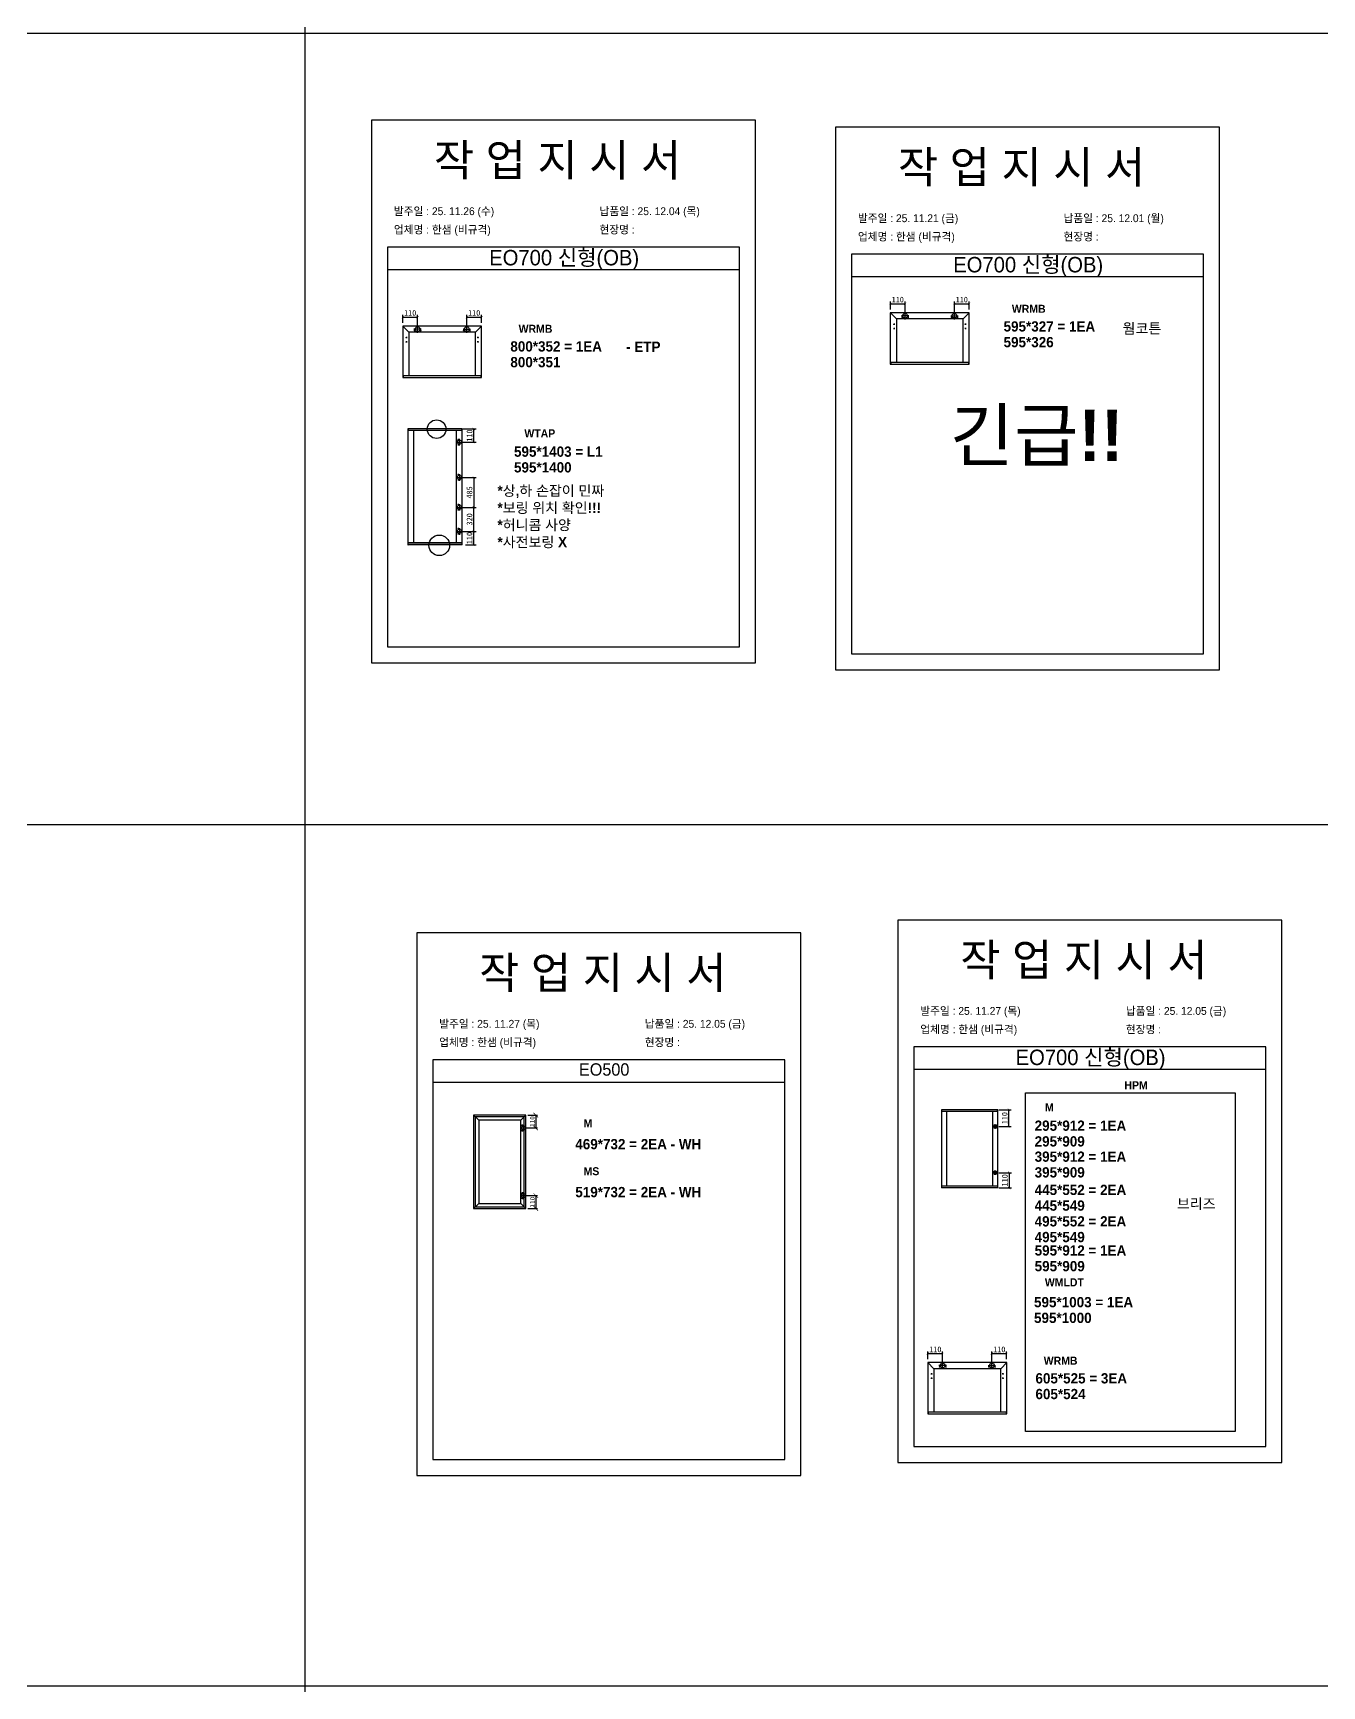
# Model space of a CAD drawing. Header units: millimetres. Extents: x -44117 to 256353, y -2095463 to 65325.
# Drawn here: x 109109 to 114751, y -509993 to -502755 of the extents above; entities that cross this region are included whole.
import ezdxf

# ---------------------------------------------------------------- set-up
doc = ezdxf.new("R2010")
doc.units = ezdxf.units.MM
doc.header["$LTSCALE"] = 10
doc.layers.add('Layer1', color=7, linetype='Continuous', lineweight=70)
doc.styles.add('MtX_Gulim', font='')
doc.styles.get('MtX_Gulim').set_extended_font_data('Gulim', bold=True)
doc.dimstyles.new('ISO-25', dxfattribs={"dimtxt": 2.5, "dimasz": 2.5, "dimexe": 1, "dimexo": 1, "dimtad": 1, "dimtxsty": 'Standard', "dimblk": 'ARCHTICK', "dimcen": 2.5, "dimadec": 0, "dimazin": 0, "dimtfac": 1, "dimtmove": 0, "dimatfit": 3, "dimfxl": 0, "dimarcsym": 0})

# ---------------------------------------------------------------- blocks, each defined once
blk = doc.blocks.new('_ArchTick')
at = {"color": 0, "linetype": 'ByBlock', "const_width": 0.15}
blk.add_lwpolyline([(-0.5, -0.5), (0.5, 0.5)], dxfattribs=at)
blk = doc.blocks.new('*D4074')
at = {"color": 0, "lineweight": -2}
for p, q in [((110727.9, -504024.3), (110727.9, -503989.7)), ((110727.9, -503999.7), (110792.4, -503999.7)), ((110792.4, -504037), (110792.4, -503989.7))]:
    blk.add_line(p, q, dxfattribs=at)
at = {"layer": 'Defpoints', "color": 0}
for p in [(110792.4, -503999.7), (110727.9, -504039.3), (110792.4, -504052)]:
    blk.add_point(p, dxfattribs=at)
at = {"color": 0, "lineweight": -2, "xscale": 10, "yscale": 10, "zscale": 10, "rotation": 180}
blk.add_blockref('_ArchTick', (110727.9, -503999.7), dxfattribs=at)
at = {"color": 0, "lineweight": -2, "xscale": 10, "yscale": 10, "zscale": 10}
blk.add_blockref('_ArchTick', (110792.4, -503999.7), dxfattribs=at)
at = {"color": 0, "insert": (110760.1, -503981), "char_height": 25, "attachment_point": 5}
blk.add_mtext('110', dxfattribs=at)
blk = doc.blocks.new('*D4075')
at = {"color": 0, "lineweight": -2}
for p, q in [((111007.9, -504037), (111007.9, -503989.7)), ((111007.9, -503999.7), (111072.5, -503999.7)), ((111072.5, -504024.3), (111072.5, -503989.7))]:
    blk.add_line(p, q, dxfattribs=at)
at = {"layer": 'Defpoints', "color": 0}
for p in [(111072.5, -503999.7), (111007.9, -504052), (111072.5, -504039.3)]:
    blk.add_point(p, dxfattribs=at)
at = {"color": 0, "lineweight": -2, "xscale": 10, "yscale": 10, "zscale": 10, "rotation": 180}
blk.add_blockref('_ArchTick', (111007.9, -503999.7), dxfattribs=at)
at = {"color": 0, "lineweight": -2, "xscale": 10, "yscale": 10, "zscale": 10}
blk.add_blockref('_ArchTick', (111072.5, -503999.7), dxfattribs=at)
at = {"color": 0, "insert": (111040.2, -503981), "char_height": 25, "attachment_point": 5}
blk.add_mtext('110', dxfattribs=at)
blk = doc.blocks.new('*D4076')
at = {"color": 0, "lineweight": -2}
for p, q in [((110990.7, -504488.9), (111048.6, -504488.9)), ((111038.6, -504546.8), (111038.6, -504488.9)), ((110990.7, -504546.8), (111048.6, -504546.8))]:
    blk.add_line(p, q, dxfattribs=at)
at = {"layer": 'Defpoints', "color": 0}
for p in [(110975.7, -504488.9), (111038.6, -504488.9), (110975.7, -504546.8)]:
    blk.add_point(p, dxfattribs=at)
at = {"color": 0, "lineweight": -2, "xscale": 10, "yscale": 10, "zscale": 10}
for p, rotation in [((111038.6, -504488.9), 90), ((111038.6, -504546.8), 270)]:
    blk.add_blockref('_ArchTick', p, dxfattribs=dict(at, rotation=rotation))
at = {"color": 0, "insert": (111019.9, -504517.9), "char_height": 25, "attachment_point": 5, "rotation": 90}
blk.add_mtext('110', dxfattribs=at)
blk = doc.blocks.new('*D4077')
at = {"color": 0, "lineweight": -2}
for p, q in [((110990.7, -504937.4), (111048.6, -504937.4)), ((111038.6, -504995.9), (111038.6, -504937.4)), ((111002.4, -504995.9), (111048.6, -504995.9))]:
    blk.add_line(p, q, dxfattribs=at)
at = {"layer": 'Defpoints', "color": 0}
for p in [(110975.7, -504937.4), (111038.6, -504937.4), (110987.4, -504995.9)]:
    blk.add_point(p, dxfattribs=at)
at = {"color": 0, "lineweight": -2, "xscale": 10, "yscale": 10, "zscale": 10}
for p, rotation in [((111038.6, -504937.4), 90), ((111038.6, -504995.9), 270)]:
    blk.add_blockref('_ArchTick', p, dxfattribs=dict(at, rotation=rotation))
at = {"color": 0, "insert": (111019.9, -504966.7), "char_height": 25, "attachment_point": 5, "rotation": 90}
blk.add_mtext('110', dxfattribs=at)
blk = doc.blocks.new('*D4078')
at = {"color": 0, "lineweight": -2}
for p, q in [((110990.7, -504832.3), (111048.6, -504832.3)), ((111038.6, -504937.4), (111038.6, -504832.3)), ((110990.7, -504937.4), (111048.6, -504937.4))]:
    blk.add_line(p, q, dxfattribs=at)
at = {"layer": 'Defpoints', "color": 0}
for p in [(110975.7, -504832.3), (111038.6, -504832.3), (110975.7, -504937.4)]:
    blk.add_point(p, dxfattribs=at)
at = {"color": 0, "lineweight": -2, "xscale": 10, "yscale": 10, "zscale": 10}
for p, rotation in [((111038.6, -504832.3), 90), ((111038.6, -504937.4), 270)]:
    blk.add_blockref('_ArchTick', p, dxfattribs=dict(at, rotation=rotation))
at = {"color": 0, "insert": (111019.9, -504884.8), "char_height": 25, "attachment_point": 5, "rotation": 90}
blk.add_mtext('320', dxfattribs=at)
blk = doc.blocks.new('*D4079')
at = {"color": 0, "lineweight": -2}
for p, q in [((110990.7, -504701.2), (111048.6, -504701.2)), ((111038.6, -504701.2), (111038.6, -504832.3)), ((110990.7, -504832.3), (111048.6, -504832.3))]:
    blk.add_line(p, q, dxfattribs=at)
at = {"layer": 'Defpoints', "color": 0}
for p in [(110975.7, -504701.2), (110975.7, -504832.3), (111038.6, -504832.3)]:
    blk.add_point(p, dxfattribs=at)
at = {"color": 0, "lineweight": -2, "xscale": 10, "yscale": 10, "zscale": 10}
for p, rotation in [((111038.6, -504701.2), 90), ((111038.6, -504832.3), 270)]:
    blk.add_blockref('_ArchTick', p, dxfattribs=dict(at, rotation=rotation))
at = {"color": 0, "insert": (111019.9, -504766.7), "char_height": 25, "attachment_point": 5, "rotation": 90}
blk.add_mtext('485', dxfattribs=at)
blk = doc.blocks.new('*D4080')
at = {"color": 0, "lineweight": -2}
for p, q in [((112862, -503965.9), (112862, -503931.3)), ((112862, -503941.3), (112926.6, -503941.3)), ((112926.6, -503978.6), (112926.6, -503931.3))]:
    blk.add_line(p, q, dxfattribs=at)
at = {"layer": 'Defpoints', "color": 0}
for p in [(112926.6, -503941.3), (112862, -503980.9), (112926.6, -503993.6)]:
    blk.add_point(p, dxfattribs=at)
at = {"color": 0, "lineweight": -2, "xscale": 10, "yscale": 10, "zscale": 10, "rotation": 180}
blk.add_blockref('_ArchTick', (112862, -503941.3), dxfattribs=at)
at = {"color": 0, "lineweight": -2, "xscale": 10, "yscale": 10, "zscale": 10}
blk.add_blockref('_ArchTick', (112926.6, -503941.3), dxfattribs=at)
at = {"color": 0, "insert": (112894.3, -503922.5), "char_height": 25, "attachment_point": 5}
blk.add_mtext('110', dxfattribs=at)
blk = doc.blocks.new('*D4081')
at = {"color": 0, "lineweight": -2}
for p, q in [((113142.1, -503978.6), (113142.1, -503931.3)), ((113142.1, -503941.3), (113206.6, -503941.3)), ((113206.6, -503965.9), (113206.6, -503931.3))]:
    blk.add_line(p, q, dxfattribs=at)
at = {"layer": 'Defpoints', "color": 0}
for p in [(113206.6, -503941.3), (113142.1, -503993.6), (113206.6, -503980.9)]:
    blk.add_point(p, dxfattribs=at)
at = {"color": 0, "lineweight": -2, "xscale": 10, "yscale": 10, "zscale": 10, "rotation": 180}
blk.add_blockref('_ArchTick', (113142.1, -503941.3), dxfattribs=at)
at = {"color": 0, "lineweight": -2, "xscale": 10, "yscale": 10, "zscale": 10}
blk.add_blockref('_ArchTick', (113206.6, -503941.3), dxfattribs=at)
at = {"color": 0, "insert": (113174.4, -503922.5), "char_height": 25, "attachment_point": 5}
blk.add_mtext('110', dxfattribs=at)
blk = doc.blocks.new('*D4082')
at = {"color": 0, "lineweight": -2}
for p, q in [((111274.9, -507493.6), (111317.5, -507493.6)), ((111309.5, -507493.6), (111309.5, -507549.7)), ((111264.3, -507549.7), (111317.5, -507549.7))]:
    blk.add_line(p, q, dxfattribs=at)
at = {"layer": 'Defpoints', "color": 0}
for p in [(111266.9, -507493.6), (111256.3, -507549.7), (111309.5, -507549.7)]:
    blk.add_point(p, dxfattribs=at)
at = {"color": 0, "lineweight": -2, "xscale": 20, "yscale": 20, "zscale": 20}
for p, rotation in [((111309.5, -507493.6), 90), ((111309.5, -507549.7), 270)]:
    blk.add_blockref('_ArchTick', p, dxfattribs=dict(at, rotation=rotation))
at = {"color": 0, "insert": (111294.5, -507521.7), "char_height": 20, "attachment_point": 5, "rotation": 90}
blk.add_mtext('110', dxfattribs=at)
blk = doc.blocks.new('*D4083')
at = {"color": 0, "lineweight": -2}
for p, q in [((111264.3, -507846.2), (111318, -507846.2)), ((111310, -507846.2), (111310, -507902.9)), ((111274.4, -507902.9), (111318, -507902.9))]:
    blk.add_line(p, q, dxfattribs=at)
at = {"layer": 'Defpoints', "color": 0}
for p in [(111256.3, -507846.2), (111266.4, -507902.9), (111310, -507902.9)]:
    blk.add_point(p, dxfattribs=at)
at = {"color": 0, "lineweight": -2, "xscale": 20, "yscale": 20, "zscale": 20}
for p, rotation in [((111310, -507846.2), 90), ((111310, -507902.9), 270)]:
    blk.add_blockref('_ArchTick', p, dxfattribs=dict(at, rotation=rotation))
at = {"color": 0, "insert": (111295, -507874.5), "char_height": 20, "attachment_point": 5, "rotation": 90}
blk.add_mtext('110', dxfattribs=at)
blk = doc.blocks.new('*D4084')
at = {"color": 0, "lineweight": -2}
for p, q in [((113336.2, -507470.1), (113390.8, -507470.1)), ((113380.8, -507543.7), (113380.8, -507470.1)), ((113336.2, -507543.7), (113390.8, -507543.7))]:
    blk.add_line(p, q, dxfattribs=at)
at = {"layer": 'Defpoints', "color": 0}
for p in [(113321.2, -507470.1), (113380.8, -507470.1), (113321.2, -507543.7)]:
    blk.add_point(p, dxfattribs=at)
at = {"color": 0, "lineweight": -2, "xscale": 10, "yscale": 10, "zscale": 10}
for p, rotation in [((113380.8, -507470.1), 90), ((113380.8, -507543.7), 270)]:
    blk.add_blockref('_ArchTick', p, dxfattribs=dict(at, rotation=rotation))
at = {"color": 0, "insert": (113362.1, -507506.9), "char_height": 25, "attachment_point": 5, "rotation": 90}
blk.add_mtext('110', dxfattribs=at)
blk = doc.blocks.new('*D4085')
at = {"color": 0, "lineweight": -2}
for p, q in [((113336.2, -507745.6), (113391.8, -507745.6)), ((113381.8, -507745.6), (113381.8, -507812.5)), ((113336.2, -507812.5), (113391.8, -507812.5))]:
    blk.add_line(p, q, dxfattribs=at)
at = {"layer": 'Defpoints', "color": 0}
for p in [(113321.2, -507745.6), (113321.2, -507812.5), (113381.8, -507812.5)]:
    blk.add_point(p, dxfattribs=at)
at = {"color": 0, "lineweight": -2, "xscale": 10, "yscale": 10, "zscale": 10}
for p, rotation in [((113381.8, -507745.6), 90), ((113381.8, -507812.5), 270)]:
    blk.add_blockref('_ArchTick', p, dxfattribs=dict(at, rotation=rotation))
at = {"color": 0, "insert": (113363, -507779), "char_height": 25, "attachment_point": 5, "rotation": 90}
blk.add_mtext('110', dxfattribs=at)
blk = doc.blocks.new('*D4086')
at = {"color": 0, "lineweight": -2}
for p, q in [((113026.2, -508562.7), (113026.2, -508528.1)), ((113026.2, -508538.1), (113090.7, -508538.1)), ((113090.7, -508575.4), (113090.7, -508528.1))]:
    blk.add_line(p, q, dxfattribs=at)
at = {"layer": 'Defpoints', "color": 0}
for p in [(113026.2, -508577.7), (113090.7, -508538.1), (113090.7, -508590.4)]:
    blk.add_point(p, dxfattribs=at)
at = {"color": 0, "lineweight": -2, "xscale": 10, "yscale": 10, "zscale": 10, "rotation": 180}
blk.add_blockref('_ArchTick', (113026.2, -508538.1), dxfattribs=at)
at = {"color": 0, "lineweight": -2, "xscale": 10, "yscale": 10, "zscale": 10}
blk.add_blockref('_ArchTick', (113090.7, -508538.1), dxfattribs=at)
at = {"color": 0, "insert": (113058.5, -508519.3), "char_height": 25, "attachment_point": 5}
blk.add_mtext('110', dxfattribs=at)
blk = doc.blocks.new('*D4087')
at = {"color": 0, "lineweight": -2}
for p, q in [((113306.3, -508575.4), (113306.3, -508528.1)), ((113306.3, -508538.1), (113370.8, -508538.1)), ((113370.8, -508562.7), (113370.8, -508528.1))]:
    blk.add_line(p, q, dxfattribs=at)
at = {"layer": 'Defpoints', "color": 0}
for p in [(113306.3, -508590.4), (113370.8, -508538.1), (113370.8, -508577.7)]:
    blk.add_point(p, dxfattribs=at)
at = {"color": 0, "lineweight": -2, "xscale": 10, "yscale": 10, "zscale": 10, "rotation": 180}
blk.add_blockref('_ArchTick', (113306.3, -508538.1), dxfattribs=at)
at = {"color": 0, "lineweight": -2, "xscale": 10, "yscale": 10, "zscale": 10}
blk.add_blockref('_ArchTick', (113370.8, -508538.1), dxfattribs=at)
at = {"color": 0, "insert": (113338.6, -508519.3), "char_height": 25, "attachment_point": 5}
blk.add_mtext('110', dxfattribs=at)

msp = doc.modelspace()

# ---------------------------------------------------------------- linework, layer by layer
at = {"color": 1}
for p, q in [((104015.69829, -502755.43914), (196284.84516, -502755.43914)), ((104015.69829, -502755.43914), (196284.84516, -502755.43914)), ((104015.69829, -506220.35567), (196284.84516, -506220.35567)), ((104015.69829, -506220.35567), (196284.84516, -506220.35567)), ((104015.69829, -509993.13851), (196284.84516, -509993.13851)), ((104015.69829, -509993.13851), (196284.84516, -509993.13851))]:
    msp.add_line(p, q, dxfattribs=at)
for p, q in [((112201.18568, -503692.692), (110661.18568, -503692.692)), ((114232.27191, -503723.38388), (112692.27191, -503723.38388)), ((112201.18568, -503792.692), (110661.18568, -503792.692)), ((114232.27191, -503823.38388), (112692.27191, -503823.38388)), ((112861.74002, -503980.86362), (112861.74002, -504205.20394)), ((112888.08077, -504007.20437), (112861.8267, -503980.65434)), ((113206.62585, -503980.56765), (112862.03598, -503980.56765)), ((112875.05838, -504030.28952), (112880.97765, -504030.28952)), ((112878.01802, -504027.32988), (112878.01802, -504033.24915)), ((112888.08077, -504007.20437), (112888.08077, -504197.21293)), ((113180.58107, -504007.20437), (112888.08077, -504007.20437)), ((112942.69945, -503993.59005), (112910.41262, -503993.59005)), ((112915.60538, -503999.50932), (112910.86997, -503999.50932)), ((112913.23767, -503997.14161), (112913.23767, -504001.87702)), ((112926.55603, -504009.73346), (112926.55603, -503977.44663)), ((112942.2421, -503999.50932), (112937.50668, -503999.50932)), ((112939.87439, -503997.14161), (112939.87439, -504001.87702)), ((113125.9624, -503993.59005), (113158.24923, -503993.59005)), ((113131.15517, -503999.50932), (113126.41975, -503999.50932)), ((113128.78746, -503997.14161), (113128.78746, -504001.87702)), ((113142.10582, -504009.73346), (113142.10582, -503977.44663)), ((113157.79188, -503999.50932), (113153.05647, -503999.50932)), ((113155.42418, -503997.14161), (113155.42418, -504001.87702)), ((113180.58107, -504007.20437), (113206.83513, -503980.65434)), ((113180.58107, -504196.621), (113180.58107, -504007.20437)), ((113193.60347, -504030.28952), (113187.6842, -504030.28952)), ((113190.64383, -504027.32988), (113190.64383, -504033.24915)), ((113206.92182, -504205.20394), (113206.92182, -503980.86362)), ((110727.57539, -504039.30905), (110727.57539, -504263.64938)), ((110753.91614, -504065.6498), (110727.66207, -504039.09977)), ((111072.46122, -504039.01309), (110727.87135, -504039.01309)), ((110740.89375, -504088.73495), (110746.81302, -504088.73495)), ((110743.85338, -504085.77532), (110743.85338, -504091.69459)), ((110743.85338, -504104.71698), (110743.85338, -504110.63625)), ((110753.91614, -504065.6498), (110753.91614, -504255.65836)), ((111046.41643, -504065.6498), (110753.91614, -504065.6498)), ((110808.53482, -504052.03548), (110776.24798, -504052.03548)), ((110781.44075, -504057.95475), (110776.70533, -504057.95475)), ((110779.07304, -504055.58704), (110779.07304, -504060.32246)), ((110792.3914, -504068.1789), (110792.3914, -504035.89206)), ((110808.07746, -504057.95475), (110803.34205, -504057.95475)), ((110805.70976, -504055.58704), (110805.70976, -504060.32246)), ((110991.79776, -504052.03548), (111024.0846, -504052.03548)), ((110996.99054, -504057.95475), (110992.25512, -504057.95475)), ((110994.62283, -504055.58704), (110994.62283, -504060.32246)), ((111007.94119, -504068.1789), (111007.94119, -504035.89206)), ((111023.62725, -504057.95475), (111018.89184, -504057.95475)), ((111021.25954, -504055.58704), (111021.25954, -504060.32246)), ((111046.41643, -504065.6498), (111072.6705, -504039.09977)), ((111046.41643, -504255.06644), (111046.41643, -504065.6498)), ((111059.43883, -504088.73495), (111053.51956, -504088.73495)), ((111056.4792, -504085.77532), (111056.4792, -504091.69459)), ((111056.4792, -504104.71698), (111056.4792, -504110.63625)), ((111072.75719, -504263.64938), (111072.75719, -504039.30905)), ((112875.05838, -504049.23118), (112880.97765, -504049.23118)), ((112878.01802, -504046.27155), (112878.01802, -504052.19082)), ((113193.60347, -504049.23118), (113187.6842, -504049.23118)), ((113190.64383, -504046.27155), (113190.64383, -504052.19082)), ((110740.89375, -504107.67662), (110746.81302, -504107.67662)), ((111059.43883, -504107.67662), (111053.51956, -504107.67662)), ((112861.74002, -504196.621), (113206.92182, -504196.621)), ((112861.74002, -504204.67121), (113206.62585, -504204.67121)), ((112862.03598, -504205.49991), (113206.62585, -504205.49991)), ((112863.21984, -504196.621), (112863.21984, -504205.49991)), ((113205.442, -504205.49991), (113205.442, -504196.621)), ((110727.57539, -504255.06644), (111072.75719, -504255.06644)), ((110727.57539, -504263.11664), (111072.46122, -504263.11664)), ((110727.87135, -504263.94534), (111072.46122, -504263.94534)), ((110729.0552, -504255.06644), (110729.0552, -504263.94534)), ((111071.27737, -504263.94534), (111071.27737, -504255.06644)), ((110750.43773, -504488.45225), (110750.43773, -504995.75091)), ((110987.4313, -504488.93157), (110750.43773, -504488.93157)), ((110987.4313, -504496.17452), (110750.43773, -504496.17452)), ((110987.16501, -504488.18597), (110750.70402, -504488.18597)), ((110751.76916, -504488.18597), (110751.76916, -504496.17452)), ((110774.13709, -504495.64195), (110774.13709, -504988.02865)), ((110963.46566, -504988.02865), (110963.46566, -504496.17452)), ((110973.05191, -504534.78583), (110968.79136, -504534.78583)), ((110970.92164, -504532.65555), (110970.92164, -504536.91611)), ((110975.71476, -504561.29324), (110975.71476, -504532.24406)), ((110986.09987, -504496.17452), (110986.09987, -504488.18597)), ((110987.4313, -504995.75091), (110987.4313, -504488.45225)), ((110961.19017, -504546.76865), (110990.23935, -504546.76865)), ((110973.05191, -504558.75147), (110968.79136, -504558.75147)), ((110970.92164, -504556.62119), (110970.92164, -504560.88175)), ((110961.19017, -504701.15097), (110990.23935, -504701.15097)), ((110973.05191, -504689.16813), (110968.79136, -504689.16813)), ((110973.05191, -504713.13378), (110968.79136, -504713.13378)), ((110970.92164, -504687.03786), (110970.92164, -504691.29841)), ((110970.92164, -504711.0035), (110970.92164, -504715.26406)), ((110975.71476, -504686.62637), (110975.71476, -504715.67555)), ((110973.05191, -504820.26915), (110968.79136, -504820.26915)), ((110970.92164, -504818.13887), (110970.92164, -504822.39943)), ((110975.71476, -504817.72739), (110975.71476, -504846.77657)), ((110961.19017, -504832.25198), (110990.23935, -504832.25198)), ((110973.05191, -504844.23479), (110968.79136, -504844.23479)), ((110970.92164, -504842.10451), (110970.92164, -504846.36507)), ((110961.19017, -504937.43451), (110990.23935, -504937.43451)), ((110973.05191, -504925.45168), (110968.79136, -504925.45168)), ((110973.05191, -504949.41732), (110968.79136, -504949.41732)), ((110970.92164, -504923.3214), (110970.92164, -504927.58196)), ((110970.92164, -504947.28704), (110970.92164, -504951.5476)), ((110975.71476, -504922.90992), (110975.71476, -504951.9591)), ((110987.4313, -504988.02865), (110750.43773, -504988.02865)), ((110987.4313, -504995.2716), (110750.43773, -504995.2716)), ((110987.16501, -504996.0172), (110750.70402, -504996.0172)), ((110751.76916, -504996.0172), (110751.76916, -504988.02865)), ((110986.09987, -504988.02865), (110986.09987, -504996.0172)), ((114505.23102, -507194.42681), (112965.23102, -507194.42681)), ((112399.3911, -507250.96134), (110859.3911, -507250.96134)), ((112399.3911, -507350.96134), (110859.3911, -507350.96134)), ((114505.23102, -507294.42681), (112965.23102, -507294.42681)), ((111266.89896, -507493.11357, 20.09702), (111037.31908, -507493.11357, 20.09702)), ((111037.31908, -507493.11357, 20.09702), (111037.31908, -507902.85704, 20.09702)), ((111037.83507, -507493.62956, 94.61404), (111037.31908, -507493.62956, 94.61404)), ((111037.83507, -507493.62956, 94.61404), (111037.83507, -507493.11357, 94.61404)), ((111060.27706, -507516.07156, 20.09702), (111037.83507, -507493.62956, 20.09702)), ((111259.28062, -507500.73191, 20.09702), (111044.93742, -507500.73191, 20.09702)), ((111044.93742, -507500.73191, 20.09702), (111044.93742, -507895.23869, 20.09702)), ((111243.94097, -507516.07156, 20.09702), (111266.38296, -507493.62956, 20.09702)), ((111259.28062, -507895.23869, 20.09702), (111259.28062, -507500.73191, 20.09702)), ((111266.38296, -507493.62956, 94.61404), (111266.38296, -507493.11357, 94.61404)), ((111266.38296, -507493.62956, 94.61404), (111266.38296, -507493.11357, 94.61404)), ((111266.38296, -507493.62956, 94.61404), (111266.89896, -507493.62956, 94.61404)), ((111266.38296, -507493.62956, 94.61404), (111266.89896, -507493.62956, 94.61404)), ((111266.89896, -507902.85704, 20.09702), (111266.89896, -507493.11357, 20.09702)), ((113085.36351, -507470.31796), (113085.36351, -507812.20484)), ((113331.86415, -507470.76069), (113085.36351, -507470.76069)), ((113331.86415, -507477.45085), (113085.36351, -507477.45085)), ((113331.61819, -507470.072), (113085.60947, -507470.072)), ((113107.25411, -507476.95893), (113107.25411, -507805.07196)), ((113309.72759, -507805.07196), (113309.72759, -507477.45085)), ((113330.63435, -507477.45085), (113330.63435, -507470.072)), ((113331.86415, -507812.20484), (113331.86415, -507470.31796)), ((111243.94097, -507516.07156, 20.09702), (111060.27706, -507516.07156, 20.09702)), ((111060.27706, -507516.07156, 20.09702), (111060.27706, -507879.89905, 20.09702)), ((111242.30784, -507549.7364, 20.09702), (111270.3852, -507549.7364, 20.09702)), ((111243.94097, -507879.89905, 20.09702), (111243.94097, -507516.07156, 20.09702)), ((111247.8531, -507538.15446, 20.09702), (111255.57439, -507538.15446, 20.09702)), ((111247.8531, -507561.31835, 20.09702), (111255.57439, -507561.31835, 20.09702)), ((111251.71375, -507542.01511, 20.09702), (111251.71375, -507534.29381, 20.09702)), ((111251.71375, -507565.179, 20.09702), (111251.71375, -507557.4577, 20.09702)), ((111256.34652, -507535.69772, 20.09702), (111256.34652, -507563.77508, 20.09702)), ((111242.30607, -507846.2342, 20.09702), (111270.38343, -507846.2342, 20.09702)), ((111247.59395, -507834.65226, 20.09702), (111255.31524, -507834.65226, 20.09702)), ((111247.59395, -507857.81615, 20.09702), (111255.31524, -507857.81615, 20.09702)), ((111251.4546, -507830.79161, 20.09702), (111251.4546, -507838.5129, 20.09702)), ((111251.4546, -507853.9555, 20.09702), (111251.4546, -507861.6768, 20.09702)), ((111256.34475, -507832.19552, 20.09702), (111256.34475, -507860.27288, 20.09702)), ((113331.86415, -507805.07196), (113085.36351, -507805.07196)), ((113331.86415, -507811.76212), (113085.36351, -507811.76212)), ((113331.61819, -507812.45081), (113085.60947, -507812.45081)), ((113086.59332, -507812.45081), (113086.59332, -507805.07196)), ((113330.63435, -507805.07196), (113330.63435, -507812.45081)), ((111037.83507, -507902.34104, 94.61404), (111037.31908, -507902.34104, 94.61404)), ((111037.31908, -507902.85704, 20.09702), (111266.89896, -507902.85704, 20.09702)), ((111060.27706, -507879.89905, 20.09702), (111037.83507, -507902.34104, 20.09702)), ((111037.83507, -507902.34104, 94.61404), (111037.83507, -507902.85704, 94.61404)), ((111044.93742, -507895.23869, 20.09702), (111259.28062, -507895.23869, 20.09702)), ((111060.27706, -507879.89905, 20.09702), (111243.94097, -507879.89905, 20.09702)), ((111243.93748, -507879.89905, 20.09702), (111266.38462, -507902.34104, 20.09702)), ((111264.84172, -507902.85881, 20.09702), (111264.83995, -507902.85704, 20.09702)), ((111266.38296, -507902.34104, 94.61404), (111266.89896, -507902.34104, 94.61404)), ((111266.38296, -507902.34104, 94.61404), (111266.38296, -507902.85704, 94.61404)), ((111266.38296, -507902.34104, 94.61404), (111266.89896, -507902.34104, 94.61404)), ((111266.38296, -507902.34104, 94.61404), (111266.38296, -507902.85704, 94.61404)), ((113025.92903, -508577.65508), (113025.92903, -508801.99541)), ((113052.26978, -508603.99583), (113026.01571, -508577.4458)), ((113370.81486, -508577.35912), (113026.22499, -508577.35912)), ((113106.88846, -508590.38151), (113074.60162, -508590.38151)), ((113090.74503, -508606.52493), (113090.74503, -508574.23809)), ((113290.1514, -508590.38151), (113322.43824, -508590.38151)), ((113306.29482, -508606.52493), (113306.29482, -508574.23809)), ((113344.77007, -508603.99583), (113371.02414, -508577.4458)), ((113371.11082, -508801.99541), (113371.11082, -508577.65508)), ((113039.24739, -508627.08098), (113045.16666, -508627.08098)), ((113039.24739, -508646.02265), (113045.16666, -508646.02265)), ((113042.20702, -508624.12135), (113042.20702, -508630.04062)), ((113042.20702, -508643.06301), (113042.20702, -508648.98228)), ((113052.26978, -508603.99583), (113052.26978, -508794.00439)), ((113344.77007, -508603.99583), (113052.26978, -508603.99583)), ((113079.79439, -508596.30078), (113075.05897, -508596.30078)), ((113077.42668, -508593.93307), (113077.42668, -508598.66849)), ((113106.4311, -508596.30078), (113101.69569, -508596.30078)), ((113104.06339, -508593.93307), (113104.06339, -508598.66849)), ((113295.34418, -508596.30078), (113290.60876, -508596.30078)), ((113292.97647, -508593.93307), (113292.97647, -508598.66849)), ((113321.98089, -508596.30078), (113317.24547, -508596.30078)), ((113319.61318, -508593.93307), (113319.61318, -508598.66849)), ((113344.77007, -508793.41246), (113344.77007, -508603.99583)), ((113357.79247, -508627.08098), (113351.8732, -508627.08098)), ((113357.79247, -508646.02265), (113351.8732, -508646.02265)), ((113354.83284, -508624.12135), (113354.83284, -508630.04062)), ((113354.83284, -508643.06301), (113354.83284, -508648.98228)), ((113025.92903, -508793.41246), (113371.11082, -508793.41246)), ((113025.92903, -508801.46267), (113370.81486, -508801.46267)), ((113026.22499, -508802.29137), (113370.81486, -508802.29137)), ((113027.40884, -508793.41246), (113027.40884, -508802.29137)), ((113369.63101, -508802.29137), (113369.63101, -508793.41246))]:
    msp.add_line(p, q)
for p in [(110300.49669, 21924.9366), (110300.49669, 14161.07811), (110300.49669, 18584.38997), (110300.49669, 10820.53148), (110300.49669, 18627.87121), (110300.49669, 10864.01272), (110300.49669, 15287.32457), (110300.49669, 7523.46608), (110300.49669, 3746.75115), (110300.49669, 21924.9366), (110300.49669, 14161.07811), (110300.49669, 18584.38997), (110300.49669, 10820.53148), (110300.49669, 18627.87121), (110300.49669, 10864.01272), (110300.49669, 15287.32457), (110300.49669, 7523.46608), (110300.49669, 3746.75115), (110300.49669, 21924.9366), (110300.49669, 14161.07811), (110300.49669, 18584.38997), (110300.49669, 10820.53148), (110300.49669, 18627.87121), (110300.49669, 10864.01272), (110300.49669, 15287.32457), (110300.49669, 7523.46608), (110300.49669, 3746.75115), (110300.49669, 21924.9366), (110300.49669, 14161.07811), (110300.49669, 18584.38997), (110300.49669, 10820.53148), (110300.49669, 18627.87121), (110300.49669, 10864.01272), (110300.49669, 15287.32457), (110300.49669, 7523.46608), (110300.49669, 3746.75115), (110300.49669, 21924.9366), (110300.49669, 14161.07811), (110300.49669, 18584.38997), (110300.49669, 10820.53148), (110300.49669, 18627.87121), (110300.49669, 10864.01272), (110300.49669, 15287.32457), (110300.49669, 7523.46608), (110300.49669, 3746.75115), (110300.49669, 21924.9366), (110300.49669, 14161.07811), (110300.49669, 18584.38997), (110300.49669, 10820.53148), (110300.49669, 18627.87121), (110300.49669, 10864.01272), (110300.49669, 15287.32457), (110300.49669, 7523.46608), (110300.49669, 3746.75115), (110300.49669, 21924.9366), (110300.49669, 14161.07811), (110300.49669, 18584.38997), (110300.49669, 10820.53148), (110300.49669, 18627.87121), (110300.49669, 10864.01272), (110300.49669, 15287.32457), (110300.49669, 7523.46608), (110300.49669, 3746.75115), (110300.49669, 21924.9366), (110300.49669, 14161.07811), (110300.49669, 18584.38997), (110300.49669, 10820.53148), (110300.49669, 18627.87121), (110300.49669, 10864.01272), (110300.49669, 15287.32457), (110300.49669, 7523.46608), (110300.49669, 3746.75115), (110300.49669, 21924.9366), (110300.49669, 14161.07811), (110300.49669, 18584.38997), (110300.49669, 10820.53148), (110300.49669, 18627.87121), (110300.49669, 10864.01272), (110300.49669, 15287.32457), (110300.49669, 7523.46608), (110300.49669, 3746.75115), (110300.49669, 21924.9366), (110300.49669, 14161.07811), (110300.49669, 18584.38997), (110300.49669, 10820.53148), (110300.49669, 18627.87121), (110300.49669, 10864.01272), (110300.49669, 15287.32457), (110300.49669, 7523.46608), (110300.49669, 3746.75115), (110300.49669, 12702.87182), (110300.49669, 4939.01333), (110300.49669, 9362.32519), (110300.49669, 1598.4667), (110300.49669, 9405.80642), (110300.49669, 1641.94794), (110300.49669, 6065.25979), (110300.49669, -1698.5987), (110300.49669, -5475.31363), (110300.49669, 12702.87182), (110300.49669, 4939.01333), (110300.49669, 9362.32519), (110300.49669, 1598.4667), (110300.49669, 9405.80642), (110300.49669, 1641.94794), (110300.49669, 6065.25979), (110300.49669, -1698.5987), (110300.49669, -5475.31363), (110300.49669, 12702.87182), (110300.49669, 4939.01333), (110300.49669, 9362.32519), (110300.49669, 1598.4667), (110300.49669, 9405.80642), (110300.49669, 1641.94794), (110300.49669, 6065.25979), (110300.49669, -1698.5987), (110300.49669, -5475.31363), (110300.49669, 12702.87182), (110300.49669, 4939.01333), (110300.49669, 9362.32519), (110300.49669, 1598.4667), (110300.49669, 9405.80642), (110300.49669, 1641.94794), (110300.49669, 6065.25979), (110300.49669, -1698.5987), (110300.49669, -5475.31363), (110300.49669, 12702.87182), (110300.49669, 4939.01333), (110300.49669, 9362.32519), (110300.49669, 1598.4667), (110300.49669, 9405.80642), (110300.49669, 1641.94794), (110300.49669, 6065.25979), (110300.49669, -1698.5987), (110300.49669, -5475.31363)]:
    msp.add_xline(p, (0, 1), dxfattribs=at)
for points in [[(110591.18568, -505513.52228), (112271.18568, -505513.52228), (112271.18568, -503137.52228), (110591.18568, -503137.52228)], [(112622.27191, -505544.21416), (114302.27191, -505544.21416), (114302.27191, -503168.21416), (112622.27191, -503168.21416)], [(110789.3911, -509071.79161), (112469.3911, -509071.79161), (112469.3911, -506695.79161), (110789.3911, -506695.79161)], [(112895.23102, -509015.25709), (114575.23102, -509015.25709), (114575.23102, -506639.25709), (112895.23102, -506639.25709)], [(113453.53088, -507396.34651), (114371.32024, -507396.34651), (114371.32024, -508878.8302), (113453.53088, -508878.8302)]]:
    msp.add_lwpolyline(points, close=True)
for points in [[(110661.18568, -503692.692), (110661.18568, -505443.52228), (112201.18568, -505443.52228), (112201.18568, -503692.692)], [(112692.27191, -503723.38388), (112692.27191, -505474.21416), (114232.27191, -505474.21416), (114232.27191, -503723.38388)], [(112965.23102, -507194.42681), (112965.23102, -508945.25709), (114505.23102, -508945.25709), (114505.23102, -507194.42681)], [(110859.3911, -507250.96134), (110859.3911, -509001.79161), (112399.3911, -509001.79161), (112399.3911, -507250.96134)]]:
    msp.add_lwpolyline(points)
for centre, radius in [((112878.01802, -504030.28952), 0.88789), ((112913.23767, -503999.50932), 0.94708), ((112926.55603, -503993.59005), 10.35872), ((112939.87439, -503999.50932), 0.94708), ((113128.78746, -503999.50932), 0.94708), ((113142.10582, -503993.59005), 10.35872), ((113155.42418, -503999.50932), 0.94708), ((113190.64383, -504030.28952), 0.88789), ((110743.85338, -504088.73495), 0.88789), ((110779.07304, -504057.95475), 0.94708), ((110792.3914, -504052.03548), 10.35872), ((110805.70976, -504057.95475), 0.94708), ((110994.62283, -504057.95475), 0.94708), ((111007.94119, -504052.03548), 10.35872), ((111021.25954, -504057.95475), 0.94708), ((111056.4792, -504088.73495), 0.88789), ((112878.01802, -504049.23118), 0.88789), ((113190.64383, -504049.23118), 0.88789), ((110743.85338, -504107.67662), 0.88789), ((111056.4792, -504107.67662), 0.88789), ((110975.71476, -504546.76865), 9.31997), ((110970.92164, -504534.78583), 0.85211), ((110970.92164, -504558.75147), 0.85211), ((110975.71476, -504701.15097), 9.31997), ((110970.92164, -504689.16813), 0.85211), ((110970.92164, -504713.13378), 0.85211), ((110975.71476, -504832.25198), 9.31997), ((110970.92164, -504820.26915), 0.85211), ((110970.92164, -504844.23479), 0.85211), ((110975.71476, -504937.43451), 9.31997), ((110970.92164, -504925.45168), 0.85211), ((110970.92164, -504949.41732), 0.85211), ((111256.34652, -507549.7364, 20.09702), 9.00818), ((111251.71375, -507538.15446, 20.09702), 2.00754), ((111251.71375, -507561.31835, 20.09702), 2.00754), ((111256.34475, -507846.2342, 20.09702), 9.00818), ((111251.4546, -507834.65226, 20.09702), 2.00754), ((111251.4546, -507857.81615, 20.09702), 2.00754), ((113090.74503, -508590.38151), 10.35872), ((113306.29482, -508590.38151), 10.35872), ((113042.20702, -508627.08098), 0.88789), ((113042.20702, -508646.02264), 0.88789), ((113077.42668, -508596.30078), 0.94708), ((113104.06339, -508596.30078), 0.94708), ((113292.97647, -508596.30078), 0.94708), ((113319.61318, -508596.30078), 0.94708), ((113354.83284, -508627.08098), 0.88789), ((113354.83284, -508646.02264), 0.88789)]:
    msp.add_circle(centre, radius)
for centre, radius in [((110875.7495, -504490.00726), 40.67658), ((110887.41032, -504998.59831), 45.05368)]:
    msp.add_circle(centre, radius, dxfattribs=at)
for centre, radius, start, end in [((112862.03598, -503980.86362), 0.29596, 90, 180), ((113206.62585, -503980.86362), 0.29596, 0, 90), ((110727.87135, -504039.30905), 0.29596, 90, 180), ((111072.46122, -504039.30905), 0.29596, 0, 90), ((112862.03598, -504205.20394), 0.29596, 180, 270), ((113206.62585, -504205.20394), 0.29596, 270, 0), ((110727.87135, -504263.64938), 0.29596, 180, 270), ((111072.46122, -504263.64938), 0.29596, 270, 0), ((110750.70402, -504488.45225), 0.26628, 90, 180), ((110987.16501, -504488.45225), 0.26628, 0, 90), ((110750.70402, -504995.75092), 0.26628, 180, 270), ((110987.16501, -504995.75092), 0.26628, 270, 0), ((113331.61819, -507470.31796), 0.24596, 0, 90), ((113085.60947, -507812.20485), 0.24596, 180, 270), ((113331.61819, -507812.20485), 0.24596, 270, 0), ((113026.22499, -508577.65508), 0.29596, 90, 180), ((113370.81486, -508577.65508), 0.29596, 0, 90), ((113026.22499, -508801.99541), 0.29596, 180, 270), ((113370.81486, -508801.99541), 0.29596, 270, 0)]:
    msp.add_arc(centre, radius, start, end)
at = {"layer": 'Layer1'}
for p, q in [((113321.22617, -507534.62328), (113321.22617, -507552.75368)), ((113321.22617, -507754.63164), (113321.22617, -507736.50124))]:
    msp.add_line(p, q, dxfattribs=at)
for points in [[(113330.29137, -507543.68848), (113312.16097, -507543.68848)], [(113330.29137, -507745.56644), (113312.16097, -507745.56644)]]:
    msp.add_lwpolyline(points, close=True, dxfattribs=at)
for centre in [(113321.22617, -507543.68848), (113321.22617, -507745.56644)]:
    msp.add_circle(centre, 6.04347, dxfattribs=at)

# ---------------------------------------------------------------- texts
at = {"linetype": 'Continuous', "style": 'MtX_Gulim'}
for s, height, p in [('WRMB', 35.049344, (113393.69731, -503980.39002)), ('WRMB', 35.049344, (111234.88501, -504067.8918)), ('WTAP', 35.049344, (111259.99798, -504525.7835)), ('HPM', 35.049344, (113886.49548, -507380.07745)), ('M', 35.04934, (113538.85127, -507477.24339)), ('M', 35.04934, (111519.13654, -507546.75894)), ('MS', 35.049344, (111519.13654, -507756.70713)), ('WMLDT', 35.049344, (113538.18041, -508243.2164)), ('WRMB', 35.049344, (113533.23865, -508586.45188))]:
    msp.add_text(s, height=height, dxfattribs=at).set_placement(p)
at = {"attachment_point": 1}
for s, width, gutter_width, heights, insert, char_height in [('{\\fGulim|b0|i0|c129|p50;작 업 지 시 서}', 3307.3198183, 12.5, [-155.84554], (110863.99229, -503241.68479), 140), ('{\\fGulim|b0|i0|c129|p50;작 업 지 시 서}', 3307.3198183, 12.5, [-155.84554], (112895.07852, -503272.37667), 140), ('\\pt11;{\\fGulim|b0|i0|c129|p50;발주일 : 25. 11.26 (수)}', 3307.3198183, 12.5, [34.50412], (110688.78293, -503518.40521), 34.3), ('{\\fGulim|b0|i0|c129|p50;납품일 : 25. 12.04 (목)}', 3307.3198183, 12.5, [35.09023], (111588.76091, -503518.40521), 34.3), ('{\\fGulim|b0|i0|c129|p50;업체명 : 한샘 (비규격)}', 3307.3198183, 12.5, [36.11279], (110688.78293, -503599.06139), 34.3), ('{\\fGulim|b0|i0|c129|p50;현장명 : }', 3307.3198183, 12.5, [-38.2735], (111588.76091, -503599.06139), 34.3), ('\\pt11;{\\fGulim|b0|i0|c129|p50;발주일 : 25. 11.21 (금)}', 3307.3198183, 12.5, [34.50412], (112719.86916, -503549.09709), 34.3), ('{\\fGulim|b0|i0|c129|p50;납품일 : 25. 12.01 (월)}', 3307.3198183, 12.5, [35.09023], (113619.84714, -503549.09709), 34.3), ('{\\fGulim|b0|i0|c129|p50;업체명 : 한샘 (비규격)}', 3307.3198183, 12.5, [36.11279], (112719.86916, -503629.75327), 34.3), ('{\\fGulim|b0|i0|c129|p50;현장명 : }', 3307.3198183, 12.5, [-38.2735], (113619.84714, -503629.75327), 34.3), ('{\\fGulim|b0|i0|c129|p50;EO700 신형(OB)}', 1597.0710432, 6.03612, [-85.06834], (111106.06319, -503705.12024), 67.6045736), ('{\\fGulim|b0|i0|c129|p50;EO700 신형(OB)}', 1597.0710432, 6.03612, [-85.06834], (113137.14942, -503735.81212), 67.6045736), ('{\\f굴림|b1|i0|c129|p50;595*327 = 1EA}', 13607.1496112, 175, [-46.36905], (113357.41164, -504017.52335), 45), ('{\\f굴림|b1|i0|c129|p50;웜코튼}', 13607.1496112, 175, [-48.57143], (113878.3125, -504026.44134), 45), ('{\\f굴림|b1|i0|c129|p50;800*352 = 1EA}', 13607.1496112, 175, [-46.36905], (111198.59934, -504105.02514), 45), ('{\\f굴림|b1|i0|c129|p50;\\C1;595*326}', 13607.1496112, 175, [-46.13095], (113357.41164, -504086.33321), 45), ('{\\f굴림|b1|i0|c129|p50;\\C1;800*351}', 13607.1496112, 175, [-46.25], (111198.59934, -504173.835), 45), ('{\\f굴림|b1|i0|c129|p50;- ETP}', 13607.1496112, 175, [-46.07143], (111705.27838, -504106.65286), 45), ('{\\f굴림|b1|i0|c129|p50;긴급!!}', 68035.7480561, 875, [-246.72619], (113120.84956, -504404.49035), 225), ('{\\f굴림|b1|i0|c129|p50;595*1403 = L1}', 13607.1496112, 175, [-46.25], (111214.57416, -504565.82937), 45), ('{\\f굴림|b1|i0|c129|p50;\\C1;595*1400}', 13607.1496112, 175, [-46.25], (111214.57416, -504634.63923), 45), ('{\\f굴림|b1|i0|c129|p50;*상,하 손잡이 민짜 \\P*보링 위치 확인!!! \\P*허니콤 사양\\P*사전보링 X}', 13607.1496112, 175, [-281.19048], (111142.22459, -504736.79868), 45), ('{\\fGulim|b0|i0|c129|p50;작 업 지 시 서}', 3307.3198183, 12.5, [-155.84554], (111062.19771, -506799.95413), 140), ('{\\fGulim|b0|i0|c129|p50;작 업 지 시 서}', 3307.3198183, 12.5, [-155.84554], (113168.03763, -506743.4196), 140), ('\\pt11;{\\fGulim|b0|i0|c129|p50;발주일 : 25. 11.27 (목)}', 3307.3198183, 12.5, [34.50412], (110886.98835, -507076.67455), 34.3), ('{\\fGulim|b0|i0|c129|p50;납품일 : 25. 12.05 (금)}', 3307.3198183, 12.5, [35.09023], (111786.96634, -507076.67455), 34.3), ('\\pt11;{\\fGulim|b0|i0|c129|p50;발주일 : 25. 11.27 (목)}', 3307.3198183, 12.5, [34.50412], (112992.82827, -507020.14002), 34.3), ('{\\fGulim|b0|i0|c129|p50;납품일 : 25. 12.05 (금)}', 3307.3198183, 12.5, [35.09023], (113892.80625, -507020.14002), 34.3), ('{\\fGulim|b0|i0|c129|p50;업체명 : 한샘 (비규격)}', 3307.3198183, 12.5, [36.11279], (112992.82827, -507100.7962), 34.3), ('{\\fGulim|b0|i0|c129|p50;현장명 : }', 3307.3198183, 12.5, [-38.2735], (113892.80625, -507100.7962), 34.3), ('{\\fGulim|b0|i0|c129|p50;업체명 : 한샘 (비규격)}', 3307.3198183, 12.5, [36.11279], (110886.98835, -507157.33072), 34.3), ('{\\fGulim|b0|i0|c129|p50;현장명 : }', 3307.3198183, 12.5, [-38.2735], (111786.96634, -507157.33072), 34.3), ('{\\fGulim|b0|i0|c129|p50;EO700 신형(OB)}', 1597.0710432, 6.03612, [-85.06834], (113410.10852, -507206.85505), 67.6045736), ('{\\fGulim|b0|i0|c129|p50;EO500}', 5224.9748335, 19.74777, [57.05176], (111498.83314, -507266.66763), 54.1878762), ('{\\f굴림|b1|i0|c129|p50;295*912 = 1EA }', 13607.1496112, 175, [-46.36905], (113493.42745, -507517.28926), 45), ('{\\f굴림|b1|i0|c129|p50;469*732 = 2EA - WH}', 13607.1496112, 175, [602.07594], (111482.85087, -507598.10614), 45), ('{\\f굴림|b1|i0|c129|p50;\\C1;295*909}', 13607.1496112, 175, [-46.13095], (113493.42745, -507586.09912), 45), ('{\\f굴림|b1|i0|c129|p50;395*912 = 1EA}', 13607.1496112, 175, [-46.36905], (113493.42745, -507652.98496), 45), ('{\\f굴림|b1|i0|c129|p50;\\C1;395*909}', 13607.1496112, 175, [46.25], (113493.42745, -507721.79482), 45), ('{\\f굴림|b1|i0|c129|p50;519*732 = 2EA - WH}', 13607.1496112, 175, [602.07594], (111482.85087, -507808.05433), 45), ('{\\f굴림|b1|i0|c129|p50;445*552 = 2EA}', 13607.1496112, 175, [-46.36905], (113493.42745, -507798.43841), 45), ('{\\f굴림|b1|i0|c129|p50;\\C1;445*549}', 13607.1496112, 175, [40.81967], (113493.42745, -507867.24827), 45), ('{\\f굴림|b1|i0|c129|p50;브리즈}', 13607.1496112, 175, [-50], (114116.31962, -507859.08727), 45), ('{\\f굴림|b1|i0|c129|p50;495*552 = 2EA}', 13607.1496112, 175, [-46.36905], (113493.42745, -507936.22737), 45), ('{\\f굴림|b1|i0|c129|p50;\\C1;495*549}', 13607.1496112, 175, [-46.19048], (113493.42745, -508005.03723), 45), ('{\\f굴림|b1|i0|c129|p50;595*912 = 1EA}', 13607.1496112, 175, [-46.36905], (113493.42745, -508063.69811), 45), ('{\\f굴림|b1|i0|c129|p50;\\C1;595*909}', 13607.1496112, 175, [19.69359], (113493.42745, -508132.50797), 45), ('{\\f굴림|b1|i0|c129|p50;595*1003 = 1EA}', 13607.1496112, 175, [-46.36905], (113490.70753, -508290.05601), 45), ('{\\f굴림|b1|i0|c129|p50;\\C1;595*1000}', 13607.1496112, 175, [-46.25], (113490.70753, -508358.86587), 45), ('{\\f굴림|b1|i0|c129|p50;605*525 = 3EA}', 13607.1496112, 175, [-46.30952], (113496.95298, -508623.58521), 45), ('{\\f굴림|b1|i0|c129|p50;\\C1;605*524}', 13607.1496112, 175, [-46.19048], (113496.95298, -508692.39507), 45)]:
    msp.add_mtext_dynamic_manual_height_columns(s, width=width, gutter_width=gutter_width, heights=heights, dxfattribs=dict(at, insert=insert, char_height=char_height))

# ---------------------------------------------------------------- dimensions: what is measured, and where the dimension line sits
for base, p1, p2, picture, middle in [((112926.55603, -503941.28322), (112862.03598, -503980.86362), (112926.55603, -503993.59005), '*D4080', (112894.29601, -503922.53322)), ((113206.62585, -503941.28322), (113142.10581, -503993.59005), (113206.62585, -503980.86362), '*D4081', (113174.36583, -503922.53322)), ((110792.3914, -503999.72865), (110727.87135, -504039.30905), (110792.3914, -504052.03548), '*D4074', (110760.13138, -503980.97865)), ((111072.46122, -503999.72865), (111007.94118, -504052.03548), (111072.46122, -504039.30905), '*D4075', (111040.2012, -503980.97865)), ((113090.74504, -508538.07468), (113026.22499, -508577.65508), (113090.74504, -508590.38151), '*D4086', (113058.48501, -508519.32468)), ((113370.81486, -508538.07468), (113306.29482, -508590.38151), (113370.81486, -508577.65508), '*D4087', (113338.55484, -508519.32468))]:
    dim = msp.add_linear_dim(base=base, p1=p1, p2=p2, text='110', dimstyle='ISO-25', override={"dimscale": 10, "dimasz": 1, "dimexo": 1.5, "dimtxsty": 'Standard'})
    dim.commit()
    dim.dimension.update_dxf_attribs({"geometry": picture, "text_midpoint": middle})
dim = msp.add_linear_dim(base=(111038.6399, -504488.93157), p1=(110975.71476, -504546.76865), p2=(110975.71476, -504488.93157), angle=90, text='110', dimstyle='ISO-25', override={"dimscale": 10, "dimasz": 1, "dimexo": 1.5, "dimtxsty": 'Standard'})
dim.commit()
dim.dimension.update_dxf_attribs({"geometry": '*D4076', "text_midpoint": (111038.6399, -504517.85011), "dimtype": 160})
for base, p1, p2, text, override, picture, middle in [((111038.6399, -504832.25198), (110975.71476, -504701.15097), (110975.71476, -504832.25198), '485', {"dimscale": 10, "dimasz": 1, "dimexo": 1.5, "dimtxsty": 'Standard'}, '*D4079', (111019.8899, -504766.70147)), ((111038.6399, -504832.25198), (110975.71476, -504937.43451), (110975.71476, -504832.25198), '320', {"dimscale": 10, "dimasz": 1, "dimexo": 1.5, "dimtxsty": 'Standard'}, '*D4078', (111019.8899, -504884.84325)), ((111038.6399, -504937.43451), (110987.35331, -504995.93921), (110975.71476, -504937.43451), '110', {"dimscale": 10, "dimasz": 1, "dimexo": 1.5, "dimtxsty": 'Standard'}, '*D4077', (111019.8899, -504966.68686)), ((111309.47011, -507549.7364, 20.09702), (111266.89896, -507493.62956, 94.61404), (111256.34652, -507549.7364, 20.09702), '110', {"dimscale": 8}, '*D4082', (111294.47011, -507521.68298, 20.09702)), ((113380.83994, -507470.072), (113321.22617, -507543.68848), (113321.22617, -507470.072), '110', {"dimscale": 10, "dimasz": 1, "dimexo": 1.5, "dimtxsty": 'Standard'}, '*D4084', (113362.08994, -507506.88024)), ((113381.79342, -507812.45081), (113321.22617, -507745.56644), (113321.22617, -507812.45081), '110', {"dimscale": 10, "dimasz": 1, "dimexo": 1.5, "dimtxsty": 'Standard'}, '*D4085', (113363.04342, -507779.00863)), ((111309.98693, -507902.85704, 20.09702), (111256.34475, -507846.2342, 20.09702), (111266.38296, -507902.85704, 94.61404), '110', {"dimscale": 8, "dimtxsty": 'Standard'}, '*D4083', (111294.98693, -507874.54562, 20.09702))]:
    dim = msp.add_linear_dim(base=base, p1=p1, p2=p2, angle=90, text=text, dimstyle='ISO-25', override=override)
    dim.commit()
    dim.dimension.update_dxf_attribs({"geometry": picture, "text_midpoint": middle})

doc.saveas('drawing.dxf')
